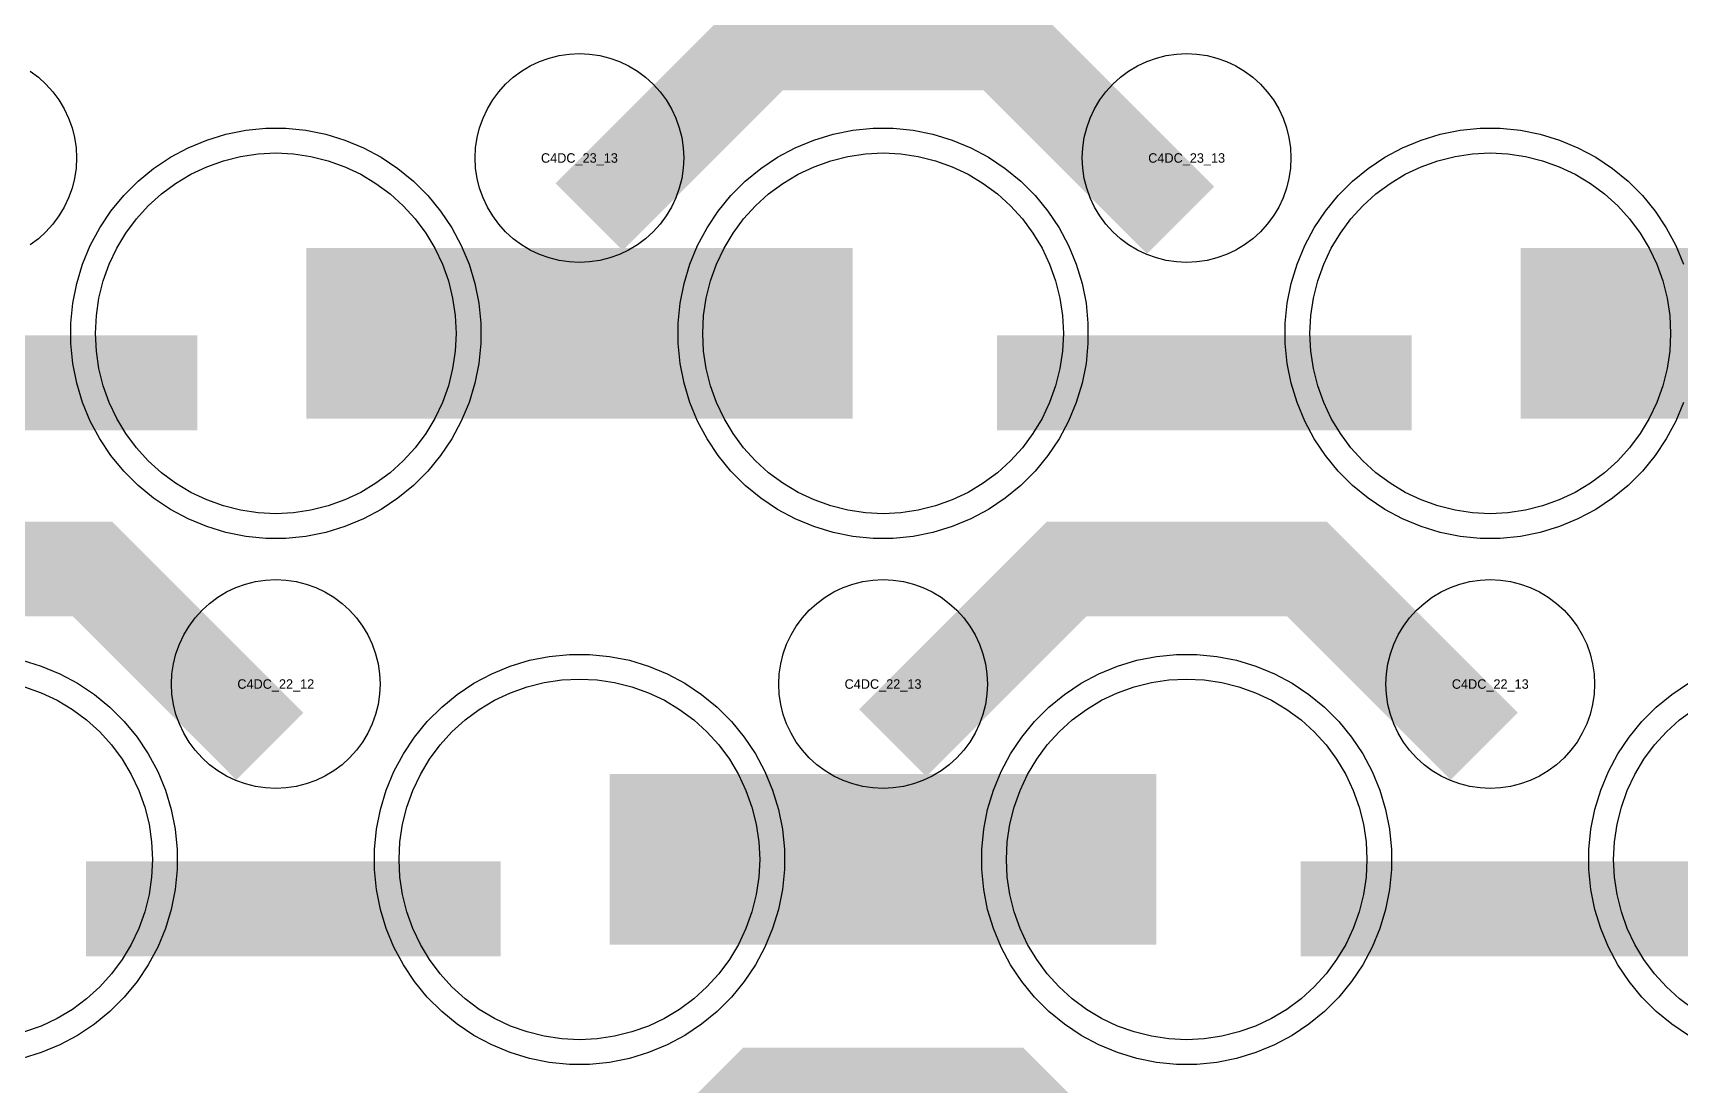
# Model space of a CAD drawing. Extents: x -11880 to 11880, y -14992 to 14992.
# Drawn here: x -7984 to -7550, y -11850.6 to -11573.5 of the extents above; entities that cross this region are included whole.
import ezdxf
from ezdxf.enums import TextEntityAlignment as Align

# ---------------------------------------------------------------- set-up
doc = ezdxf.new("R2010")
doc.units = 0
doc.header["$MEASUREMENT"] = 0
for name, color, linetype in [('GDS_775_DT_237', 138, 'CONTINUOUS'), ('RDL1_FS', 34, 'CONTINUOUS'), ('RDL_BS', 160, 'CONTINUOUS')]:
    doc.layers.add(name, color=color, linetype=linetype)

msp = doc.modelspace()

# ---------------------------------------------------------------- linework, layer by layer
at = {"layer": 'RDL1_FS', "color": 240, "true_color": 0xed1f24}
for points in [[(-7920, -11700.099), (-7924.657, -11699.87), (-7929.268, -11699.186), (-7933.791, -11698.054), (-7938.181, -11696.482), (-7942.395, -11694.49), (-7946.395, -11692.092), (-7950.14, -11689.314), (-7953.594, -11686.184), (-7956.724, -11682.73), (-7959.502, -11678.985), (-7961.9, -11674.985), (-7963.892, -11670.771), (-7965.464, -11666.381), (-7966.596, -11661.858), (-7967.28, -11657.247), (-7967.509, -11652.59), (-7967.28, -11647.933), (-7966.596, -11643.322), (-7965.464, -11638.799), (-7963.892, -11634.409), (-7961.9, -11630.195), (-7959.502, -11626.195), (-7956.724, -11622.45), (-7953.594, -11618.996), (-7950.14, -11615.866), (-7946.395, -11613.088), (-7942.395, -11610.69), (-7938.181, -11608.698), (-7933.791, -11607.126), (-7929.268, -11605.994), (-7924.657, -11605.31), (-7920, -11605.081), (-7915.343, -11605.31), (-7910.732, -11605.994), (-7906.209, -11607.126), (-7901.819, -11608.698), (-7897.605, -11610.69), (-7893.605, -11613.088), (-7889.86, -11615.866), (-7886.406, -11618.996), (-7883.276, -11622.45), (-7880.498, -11626.195), (-7878.1, -11630.195), (-7876.108, -11634.409), (-7874.536, -11638.799), (-7873.404, -11643.322), (-7872.72, -11647.933), (-7872.491, -11652.59), (-7872.72, -11657.247), (-7873.404, -11661.858), (-7874.536, -11666.381), (-7876.108, -11670.771), (-7878.1, -11674.985), (-7880.498, -11678.985), (-7883.276, -11682.73), (-7886.406, -11686.184), (-7889.86, -11689.314), (-7893.605, -11692.092), (-7897.605, -11694.49), (-7901.819, -11696.482), (-7906.209, -11698.054), (-7910.732, -11699.186), (-7915.343, -11699.87)], [(-7760, -11700.099), (-7764.657, -11699.87), (-7769.268, -11699.186), (-7773.791, -11698.054), (-7778.181, -11696.482), (-7782.395, -11694.49), (-7786.395, -11692.092), (-7790.14, -11689.314), (-7793.594, -11686.184), (-7796.724, -11682.73), (-7799.502, -11678.985), (-7801.9, -11674.985), (-7803.892, -11670.771), (-7805.464, -11666.381), (-7806.596, -11661.858), (-7807.28, -11657.247), (-7807.509, -11652.59), (-7807.28, -11647.933), (-7806.596, -11643.322), (-7805.464, -11638.799), (-7803.892, -11634.409), (-7801.9, -11630.195), (-7799.502, -11626.195), (-7796.724, -11622.45), (-7793.594, -11618.996), (-7790.14, -11615.866), (-7786.395, -11613.088), (-7782.395, -11610.69), (-7778.181, -11608.698), (-7773.791, -11607.126), (-7769.268, -11605.994), (-7764.657, -11605.31), (-7760, -11605.081), (-7755.343, -11605.31), (-7750.732, -11605.994), (-7746.209, -11607.126), (-7741.819, -11608.698), (-7737.605, -11610.69), (-7733.605, -11613.088), (-7729.86, -11615.866), (-7726.406, -11618.996), (-7723.276, -11622.45), (-7720.498, -11626.195), (-7718.1, -11630.195), (-7716.108, -11634.409), (-7714.536, -11638.799), (-7713.404, -11643.322), (-7712.72, -11647.933), (-7712.491, -11652.59), (-7712.72, -11657.247), (-7713.404, -11661.858), (-7714.536, -11666.381), (-7716.108, -11670.771), (-7718.1, -11674.985), (-7720.498, -11678.985), (-7723.276, -11682.73), (-7726.406, -11686.184), (-7729.86, -11689.314), (-7733.605, -11692.092), (-7737.605, -11694.49), (-7741.819, -11696.482), (-7746.209, -11698.054), (-7750.732, -11699.186), (-7755.343, -11699.87)], [(-7600, -11700.099), (-7604.657, -11699.87), (-7609.268, -11699.186), (-7613.791, -11698.054), (-7618.181, -11696.482), (-7622.395, -11694.49), (-7626.395, -11692.092), (-7630.14, -11689.314), (-7633.594, -11686.184), (-7636.724, -11682.73), (-7639.502, -11678.985), (-7641.9, -11674.985), (-7643.892, -11670.771), (-7645.464, -11666.381), (-7646.596, -11661.858), (-7647.28, -11657.247), (-7647.509, -11652.59), (-7647.28, -11647.933), (-7646.596, -11643.322), (-7645.464, -11638.799), (-7643.892, -11634.409), (-7641.9, -11630.195), (-7639.502, -11626.195), (-7636.724, -11622.45), (-7633.594, -11618.996), (-7630.14, -11615.866), (-7626.395, -11613.088), (-7622.395, -11610.69), (-7618.181, -11608.698), (-7613.791, -11607.126), (-7609.268, -11605.994), (-7604.657, -11605.31), (-7600, -11605.081), (-7595.343, -11605.31), (-7590.732, -11605.994), (-7586.209, -11607.126), (-7581.819, -11608.698), (-7577.605, -11610.69), (-7573.605, -11613.088), (-7569.86, -11615.866), (-7566.406, -11618.996), (-7563.276, -11622.45), (-7560.498, -11626.195), (-7558.1, -11630.195), (-7556.108, -11634.409), (-7554.536, -11638.799), (-7553.404, -11643.322), (-7552.72, -11647.933), (-7552.491, -11652.59), (-7552.72, -11657.247), (-7553.404, -11661.858), (-7554.536, -11666.381), (-7556.108, -11670.771), (-7558.1, -11674.985), (-7560.498, -11678.985), (-7563.276, -11682.73), (-7566.406, -11686.184), (-7569.86, -11689.314), (-7573.605, -11692.092), (-7577.605, -11694.49), (-7581.819, -11696.482), (-7586.209, -11698.054), (-7590.732, -11699.186), (-7595.343, -11699.87)]]:
    msp.add_lwpolyline(points, close=True, dxfattribs=at)
for points in [[(-7911.998, -11652.59, 45, 45, 0), (-7839.998, -11652.59, 45, 45, 0)], [(-7839.998, -11652.59, 45, 45, 0), (-7767.998, -11652.59, 45, 45, 0)], [(-7591.998, -11652.59, 45, 45, 0), (-7519.998, -11652.59, 45, 45, 0)]]:
    msp.add_lwpolyline(points, format="xyseb", dxfattribs=at)
at = {"layer": 'RDL1_FS'}
for points in [[(-7840, -11838.664), (-7844.657, -11838.435), (-7849.268, -11837.751), (-7853.791, -11836.619), (-7858.181, -11835.047), (-7862.395, -11833.055), (-7866.395, -11830.657), (-7870.14, -11827.879), (-7873.594, -11824.749), (-7876.724, -11821.295), (-7879.502, -11817.55), (-7881.9, -11813.55), (-7883.892, -11809.336), (-7885.464, -11804.946), (-7886.596, -11800.423), (-7887.28, -11795.812), (-7887.509, -11791.155), (-7887.28, -11786.498), (-7886.596, -11781.887), (-7885.464, -11777.364), (-7883.892, -11772.974), (-7881.9, -11768.76), (-7879.502, -11764.76), (-7876.724, -11761.015), (-7873.594, -11757.561), (-7870.14, -11754.431), (-7866.395, -11751.653), (-7862.395, -11749.255), (-7858.181, -11747.263), (-7853.791, -11745.691), (-7849.268, -11744.559), (-7844.657, -11743.875), (-7840, -11743.646), (-7835.343, -11743.875), (-7830.732, -11744.559), (-7826.209, -11745.691), (-7821.819, -11747.263), (-7817.605, -11749.255), (-7813.605, -11751.653), (-7809.86, -11754.431), (-7806.406, -11757.561), (-7803.276, -11761.015), (-7800.498, -11764.76), (-7798.1, -11768.76), (-7796.108, -11772.974), (-7794.536, -11777.364), (-7793.404, -11781.887), (-7792.72, -11786.498), (-7792.491, -11791.155), (-7792.72, -11795.812), (-7793.404, -11800.423), (-7794.536, -11804.946), (-7796.108, -11809.336), (-7798.1, -11813.55), (-7800.498, -11817.55), (-7803.276, -11821.295), (-7806.406, -11824.749), (-7809.86, -11827.879), (-7813.605, -11830.657), (-7817.605, -11833.055), (-7821.819, -11835.047), (-7826.209, -11836.619), (-7830.732, -11837.751), (-7835.343, -11838.435)], [(-7680, -11838.664), (-7684.657, -11838.435), (-7689.268, -11837.751), (-7693.791, -11836.619), (-7698.181, -11835.047), (-7702.395, -11833.055), (-7706.395, -11830.657), (-7710.14, -11827.879), (-7713.594, -11824.749), (-7716.724, -11821.295), (-7719.502, -11817.55), (-7721.9, -11813.55), (-7723.892, -11809.336), (-7725.464, -11804.946), (-7726.596, -11800.423), (-7727.28, -11795.812), (-7727.509, -11791.155), (-7727.28, -11786.498), (-7726.596, -11781.887), (-7725.464, -11777.364), (-7723.892, -11772.974), (-7721.9, -11768.76), (-7719.502, -11764.76), (-7716.724, -11761.015), (-7713.594, -11757.561), (-7710.14, -11754.431), (-7706.395, -11751.653), (-7702.395, -11749.255), (-7698.181, -11747.263), (-7693.791, -11745.691), (-7689.268, -11744.559), (-7684.657, -11743.875), (-7680, -11743.646), (-7675.343, -11743.875), (-7670.732, -11744.559), (-7666.209, -11745.691), (-7661.819, -11747.263), (-7657.605, -11749.255), (-7653.605, -11751.653), (-7649.86, -11754.431), (-7646.406, -11757.561), (-7643.276, -11761.015), (-7640.498, -11764.76), (-7638.1, -11768.76), (-7636.108, -11772.974), (-7634.536, -11777.364), (-7633.404, -11781.887), (-7632.72, -11786.498), (-7632.491, -11791.155), (-7632.72, -11795.812), (-7633.404, -11800.423), (-7634.536, -11804.946), (-7636.108, -11809.336), (-7638.1, -11813.55), (-7640.498, -11817.55), (-7643.276, -11821.295), (-7646.406, -11824.749), (-7649.86, -11827.879), (-7653.605, -11830.657), (-7657.605, -11833.055), (-7661.819, -11835.047), (-7666.209, -11836.619), (-7670.732, -11837.751), (-7675.343, -11838.435)]]:
    msp.add_lwpolyline(points, close=True, dxfattribs=at)
for points in [[(-7986.209, -11745.691), (-7981.819, -11747.263), (-7977.605, -11749.255), (-7973.605, -11751.653), (-7969.86, -11754.431), (-7966.406, -11757.561), (-7963.276, -11761.015), (-7960.498, -11764.76), (-7958.1, -11768.76), (-7956.108, -11772.974), (-7954.536, -11777.364), (-7953.404, -11781.887), (-7952.72, -11786.498), (-7952.491, -11791.155), (-7952.72, -11795.812), (-7953.404, -11800.423), (-7954.536, -11804.946), (-7956.108, -11809.336), (-7958.1, -11813.55), (-7960.498, -11817.55), (-7963.276, -11821.295), (-7966.406, -11824.749), (-7969.86, -11827.879), (-7973.605, -11830.657), (-7977.605, -11833.055), (-7981.819, -11835.047), (-7986.209, -11836.619)], [(-7546.395, -11830.657), (-7550.14, -11827.879), (-7553.594, -11824.749), (-7556.724, -11821.295), (-7559.502, -11817.55), (-7561.9, -11813.55), (-7563.892, -11809.336), (-7565.464, -11804.946), (-7566.596, -11800.423), (-7567.28, -11795.812), (-7567.509, -11791.155), (-7567.28, -11786.498), (-7566.596, -11781.887), (-7565.464, -11777.364), (-7563.892, -11772.974), (-7561.9, -11768.76), (-7559.502, -11764.76), (-7556.724, -11761.015), (-7553.594, -11757.561), (-7550.14, -11754.431), (-7546.395, -11751.653)]]:
    msp.add_lwpolyline(points, dxfattribs=at)
for points in [[(-7831.998, -11791.155, 45, 45, 0), (-7759.998, -11791.155, 45, 45, 0)], [(-7759.998, -11791.155, 45, 45, 0), (-7687.998, -11791.155, 45, 45, 0)]]:
    msp.add_lwpolyline(points, format="xyseb", dxfattribs=at)
at = {"layer": 'RDL_BS'}
for points in [[(-7837.438, -11621.904, 25, 25, 0), (-7791.623, -11576.089, 25, 25, 0), (-7758.07, -11576.089, 25, 25, 0)], [(-7681.599, -11622.803, 25, 25, 0), (-7728.313, -11576.089, 25, 25, 0), (-7758.071, -11576.089, 25, 25, 0)], [(-7921.599, -11761.368, 25, 25, 0), (-7968.313, -11714.654, 25, 25, 0), (-7998.071, -11714.654, 25, 25, 0)], [(-7757.438, -11760.469, 25, 25, 0), (-7711.623, -11714.654, 25, 25, 0), (-7678.07, -11714.654, 25, 25, 0)], [(-7601.599, -11761.368, 25, 25, 0), (-7648.313, -11714.654, 25, 25, 0), (-7678.071, -11714.654, 25, 25, 0)], [(-7969.984, -11804.168, 25, 25, 0), (-7860.719, -11804.168, 25, 25, 0)], [(-7649.984, -11804.168, 25, 25, 0), (-7540.719, -11804.168, 25, 25, 0)], [(-7837.438, -11899.034, 25, 25, 0), (-7791.623, -11853.219, 25, 25, 0), (-7758.07, -11853.219, 25, 25, 0)], [(-7681.599, -11899.933, 25, 25, 0), (-7728.313, -11853.219, 25, 25, 0), (-7758.071, -11853.219, 25, 25, 0)]]:
    msp.add_lwpolyline(points, format="xyseb", dxfattribs=at)
for points in [[(-7840, -11633.896), (-7842.693, -11633.764), (-7845.365, -11633.368), (-7847.984, -11632.711), (-7850.519, -11631.804), (-7852.956, -11630.652), (-7855.28, -11629.259), (-7857.443, -11627.656), (-7859.442, -11625.844), (-7861.254, -11623.845), (-7862.857, -11621.682), (-7864.25, -11619.358), (-7865.402, -11616.921), (-7866.309, -11614.386), (-7866.966, -11611.767), (-7867.362, -11609.095), (-7867.494, -11606.402), (-7867.362, -11603.709), (-7866.966, -11601.037), (-7866.309, -11598.418), (-7865.402, -11595.883), (-7864.25, -11593.446), (-7862.857, -11591.122), (-7861.254, -11588.959), (-7859.442, -11586.96), (-7857.443, -11585.148), (-7855.28, -11583.545), (-7852.956, -11582.152), (-7850.519, -11581), (-7847.984, -11580.093), (-7845.365, -11579.436), (-7842.693, -11579.04), (-7840, -11578.908), (-7837.307, -11579.04), (-7834.635, -11579.436), (-7832.016, -11580.093), (-7829.481, -11581), (-7827.044, -11582.152), (-7824.72, -11583.545), (-7822.557, -11585.148), (-7820.558, -11586.96), (-7818.746, -11588.959), (-7817.143, -11591.122), (-7815.75, -11593.446), (-7814.598, -11595.883), (-7813.691, -11598.418), (-7813.034, -11601.037), (-7812.638, -11603.709), (-7812.506, -11606.402), (-7812.638, -11609.095), (-7813.034, -11611.767), (-7813.691, -11614.386), (-7814.598, -11616.921), (-7815.75, -11619.358), (-7817.143, -11621.682), (-7818.746, -11623.845), (-7820.558, -11625.844), (-7822.557, -11627.656), (-7824.72, -11629.259), (-7827.044, -11630.652), (-7829.481, -11631.804), (-7832.016, -11632.711), (-7834.635, -11633.368), (-7837.307, -11633.764)], [(-7680, -11633.896), (-7682.693, -11633.764), (-7685.365, -11633.368), (-7687.984, -11632.711), (-7690.519, -11631.804), (-7692.956, -11630.652), (-7695.28, -11629.259), (-7697.443, -11627.656), (-7699.442, -11625.844), (-7701.254, -11623.845), (-7702.857, -11621.682), (-7704.25, -11619.358), (-7705.402, -11616.921), (-7706.309, -11614.386), (-7706.966, -11611.767), (-7707.362, -11609.095), (-7707.494, -11606.402), (-7707.362, -11603.709), (-7706.966, -11601.037), (-7706.309, -11598.418), (-7705.402, -11595.883), (-7704.25, -11593.446), (-7702.857, -11591.122), (-7701.254, -11588.959), (-7699.442, -11586.96), (-7697.443, -11585.148), (-7695.28, -11583.545), (-7692.956, -11582.152), (-7690.519, -11581), (-7687.984, -11580.093), (-7685.365, -11579.436), (-7682.693, -11579.04), (-7680, -11578.908), (-7677.307, -11579.04), (-7674.635, -11579.436), (-7672.016, -11580.093), (-7669.481, -11581), (-7667.044, -11582.152), (-7664.72, -11583.545), (-7662.557, -11585.148), (-7660.558, -11586.96), (-7658.746, -11588.959), (-7657.143, -11591.122), (-7655.75, -11593.446), (-7654.598, -11595.883), (-7653.691, -11598.418), (-7653.034, -11601.037), (-7652.638, -11603.709), (-7652.506, -11606.402), (-7652.638, -11609.095), (-7653.034, -11611.767), (-7653.691, -11614.386), (-7654.598, -11616.921), (-7655.75, -11619.358), (-7657.143, -11621.682), (-7658.746, -11623.845), (-7660.558, -11625.844), (-7662.557, -11627.656), (-7664.72, -11629.259), (-7667.044, -11630.652), (-7669.481, -11631.804), (-7672.016, -11632.711), (-7674.635, -11633.368), (-7677.307, -11633.764)], [(-7920, -11772.461), (-7922.693, -11772.329), (-7925.365, -11771.933), (-7927.984, -11771.276), (-7930.519, -11770.369), (-7932.956, -11769.217), (-7935.28, -11767.824), (-7937.443, -11766.221), (-7939.442, -11764.409), (-7941.254, -11762.41), (-7942.857, -11760.247), (-7944.25, -11757.923), (-7945.402, -11755.486), (-7946.309, -11752.951), (-7946.966, -11750.332), (-7947.362, -11747.66), (-7947.494, -11744.967), (-7947.362, -11742.274), (-7946.966, -11739.602), (-7946.309, -11736.983), (-7945.402, -11734.448), (-7944.25, -11732.011), (-7942.857, -11729.687), (-7941.254, -11727.524), (-7939.442, -11725.525), (-7937.443, -11723.713), (-7935.28, -11722.11), (-7932.956, -11720.717), (-7930.519, -11719.565), (-7927.984, -11718.658), (-7925.365, -11718.001), (-7922.693, -11717.605), (-7920, -11717.473), (-7917.307, -11717.605), (-7914.635, -11718.001), (-7912.016, -11718.658), (-7909.481, -11719.565), (-7907.044, -11720.717), (-7904.72, -11722.11), (-7902.557, -11723.713), (-7900.558, -11725.525), (-7898.746, -11727.524), (-7897.143, -11729.687), (-7895.75, -11732.011), (-7894.598, -11734.448), (-7893.691, -11736.983), (-7893.034, -11739.602), (-7892.638, -11742.274), (-7892.506, -11744.967), (-7892.638, -11747.66), (-7893.034, -11750.332), (-7893.691, -11752.951), (-7894.598, -11755.486), (-7895.75, -11757.923), (-7897.143, -11760.247), (-7898.746, -11762.41), (-7900.558, -11764.409), (-7902.557, -11766.221), (-7904.72, -11767.824), (-7907.044, -11769.217), (-7909.481, -11770.369), (-7912.016, -11771.276), (-7914.635, -11771.933), (-7917.307, -11772.329)], [(-7760, -11772.461), (-7762.693, -11772.329), (-7765.365, -11771.933), (-7767.984, -11771.276), (-7770.519, -11770.369), (-7772.956, -11769.217), (-7775.28, -11767.824), (-7777.443, -11766.221), (-7779.442, -11764.409), (-7781.254, -11762.41), (-7782.857, -11760.247), (-7784.25, -11757.923), (-7785.402, -11755.486), (-7786.309, -11752.951), (-7786.966, -11750.332), (-7787.362, -11747.66), (-7787.494, -11744.967), (-7787.362, -11742.274), (-7786.966, -11739.602), (-7786.309, -11736.983), (-7785.402, -11734.448), (-7784.25, -11732.011), (-7782.857, -11729.687), (-7781.254, -11727.524), (-7779.442, -11725.525), (-7777.443, -11723.713), (-7775.28, -11722.11), (-7772.956, -11720.717), (-7770.519, -11719.565), (-7767.984, -11718.658), (-7765.365, -11718.001), (-7762.693, -11717.605), (-7760, -11717.473), (-7757.307, -11717.605), (-7754.635, -11718.001), (-7752.016, -11718.658), (-7749.481, -11719.565), (-7747.044, -11720.717), (-7744.72, -11722.11), (-7742.557, -11723.713), (-7740.558, -11725.525), (-7738.746, -11727.524), (-7737.143, -11729.687), (-7735.75, -11732.011), (-7734.598, -11734.448), (-7733.691, -11736.983), (-7733.034, -11739.602), (-7732.638, -11742.274), (-7732.506, -11744.967), (-7732.638, -11747.66), (-7733.034, -11750.332), (-7733.691, -11752.951), (-7734.598, -11755.486), (-7735.75, -11757.923), (-7737.143, -11760.247), (-7738.746, -11762.41), (-7740.558, -11764.409), (-7742.557, -11766.221), (-7744.72, -11767.824), (-7747.044, -11769.217), (-7749.481, -11770.369), (-7752.016, -11771.276), (-7754.635, -11771.933), (-7757.307, -11772.329)], [(-7600, -11772.461), (-7602.693, -11772.329), (-7605.365, -11771.933), (-7607.984, -11771.276), (-7610.519, -11770.369), (-7612.956, -11769.217), (-7615.28, -11767.824), (-7617.443, -11766.221), (-7619.442, -11764.409), (-7621.254, -11762.41), (-7622.857, -11760.247), (-7624.25, -11757.923), (-7625.402, -11755.486), (-7626.309, -11752.951), (-7626.966, -11750.332), (-7627.362, -11747.66), (-7627.494, -11744.967), (-7627.362, -11742.274), (-7626.966, -11739.602), (-7626.309, -11736.983), (-7625.402, -11734.448), (-7624.25, -11732.011), (-7622.857, -11729.687), (-7621.254, -11727.524), (-7619.442, -11725.525), (-7617.443, -11723.713), (-7615.28, -11722.11), (-7612.956, -11720.717), (-7610.519, -11719.565), (-7607.984, -11718.658), (-7605.365, -11718.001), (-7602.693, -11717.605), (-7600, -11717.473), (-7597.307, -11717.605), (-7594.635, -11718.001), (-7592.016, -11718.658), (-7589.481, -11719.565), (-7587.044, -11720.717), (-7584.72, -11722.11), (-7582.557, -11723.713), (-7580.558, -11725.525), (-7578.746, -11727.524), (-7577.143, -11729.687), (-7575.75, -11732.011), (-7574.598, -11734.448), (-7573.691, -11736.983), (-7573.034, -11739.602), (-7572.638, -11742.274), (-7572.506, -11744.967), (-7572.638, -11747.66), (-7573.034, -11750.332), (-7573.691, -11752.951), (-7574.598, -11755.486), (-7575.75, -11757.923), (-7577.143, -11760.247), (-7578.746, -11762.41), (-7580.558, -11764.409), (-7582.557, -11766.221), (-7584.72, -11767.824), (-7587.044, -11769.217), (-7589.481, -11770.369), (-7592.016, -11771.276), (-7594.635, -11771.933), (-7597.307, -11772.329)], [(-7842.644, -11845.155), (-7847.938, -11844.638), (-7853.165, -11843.592), (-7858.205, -11842.061), (-7863.115, -11840.03), (-7867.777, -11837.538), (-7872.191, -11834.591), (-7876.292, -11831.229), (-7880.074, -11827.447), (-7883.436, -11823.346), (-7886.383, -11818.932), (-7888.875, -11814.27), (-7890.906, -11809.36), (-7892.437, -11804.32), (-7893.483, -11799.093), (-7894, -11793.799), (-7894, -11788.511), (-7893.483, -11783.217), (-7892.437, -11777.99), (-7890.906, -11772.95), (-7888.875, -11768.04), (-7886.383, -11763.378), (-7883.436, -11758.964), (-7880.074, -11754.863), (-7876.292, -11751.081), (-7872.191, -11747.719), (-7867.777, -11744.772), (-7863.115, -11742.28), (-7858.205, -11740.249), (-7853.165, -11738.718), (-7847.938, -11737.672), (-7842.644, -11737.155), (-7837.356, -11737.155), (-7832.062, -11737.672), (-7826.835, -11738.718), (-7821.795, -11740.249), (-7816.885, -11742.28), (-7812.223, -11744.772), (-7807.809, -11747.719), (-7803.708, -11751.081), (-7799.926, -11754.863), (-7796.564, -11758.964), (-7793.617, -11763.378), (-7791.125, -11768.04), (-7789.094, -11772.95), (-7787.563, -11777.99), (-7786.517, -11783.217), (-7786, -11788.511), (-7786, -11793.799), (-7786.517, -11799.093), (-7787.563, -11804.32), (-7789.094, -11809.36), (-7791.125, -11814.27), (-7793.617, -11818.932), (-7796.564, -11823.346), (-7799.926, -11827.447), (-7803.708, -11831.229), (-7807.809, -11834.591), (-7812.223, -11837.538), (-7816.885, -11840.03), (-7821.795, -11842.061), (-7826.835, -11843.592), (-7832.062, -11844.638), (-7837.356, -11845.155)], [(-7682.644, -11845.155), (-7687.938, -11844.638), (-7693.165, -11843.592), (-7698.205, -11842.061), (-7703.115, -11840.03), (-7707.777, -11837.538), (-7712.191, -11834.591), (-7716.292, -11831.229), (-7720.074, -11827.447), (-7723.436, -11823.346), (-7726.383, -11818.932), (-7728.875, -11814.27), (-7730.906, -11809.36), (-7732.437, -11804.32), (-7733.483, -11799.093), (-7734, -11793.799), (-7734, -11788.511), (-7733.483, -11783.217), (-7732.437, -11777.99), (-7730.906, -11772.95), (-7728.875, -11768.04), (-7726.383, -11763.378), (-7723.436, -11758.964), (-7720.074, -11754.863), (-7716.292, -11751.081), (-7712.191, -11747.719), (-7707.777, -11744.772), (-7703.115, -11742.28), (-7698.205, -11740.249), (-7693.165, -11738.718), (-7687.938, -11737.672), (-7682.644, -11737.155), (-7677.356, -11737.155), (-7672.062, -11737.672), (-7666.835, -11738.718), (-7661.795, -11740.249), (-7656.885, -11742.28), (-7652.223, -11744.772), (-7647.809, -11747.719), (-7643.708, -11751.081), (-7639.926, -11754.863), (-7636.564, -11758.964), (-7633.617, -11763.378), (-7631.125, -11768.04), (-7629.094, -11772.95), (-7627.563, -11777.99), (-7626.517, -11783.217), (-7626, -11788.511), (-7626, -11793.799), (-7626.517, -11799.093), (-7627.563, -11804.32), (-7629.094, -11809.36), (-7631.125, -11814.27), (-7633.617, -11818.932), (-7636.564, -11823.346), (-7639.926, -11827.447), (-7643.708, -11831.229), (-7647.809, -11834.591), (-7652.223, -11837.538), (-7656.885, -11840.03), (-7661.795, -11842.061), (-7666.835, -11843.592), (-7672.062, -11844.638), (-7677.356, -11845.155)]]:
    msp.add_lwpolyline(points, close=True, dxfattribs=at)
for points in [[(-7984.72, -11583.545), (-7982.557, -11585.148), (-7980.558, -11586.96), (-7978.746, -11588.959), (-7977.143, -11591.122), (-7975.75, -11593.446), (-7974.598, -11595.883), (-7973.691, -11598.418), (-7973.034, -11601.037), (-7972.638, -11603.709), (-7972.506, -11606.402), (-7972.638, -11609.095), (-7973.034, -11611.767), (-7973.691, -11614.386), (-7974.598, -11616.921), (-7975.75, -11619.358), (-7977.143, -11621.682), (-7978.746, -11623.845), (-7980.558, -11625.844), (-7982.557, -11627.656), (-7984.72, -11629.259)], [(-7986.835, -11738.718), (-7981.795, -11740.249), (-7976.885, -11742.28), (-7972.223, -11744.772), (-7967.809, -11747.719), (-7963.708, -11751.081), (-7959.926, -11754.863), (-7956.564, -11758.964), (-7953.617, -11763.378), (-7951.125, -11768.04), (-7949.094, -11772.95), (-7947.563, -11777.99), (-7946.517, -11783.217), (-7946, -11788.511), (-7946, -11793.799), (-7946.517, -11799.093), (-7947.563, -11804.32), (-7949.094, -11809.36), (-7951.125, -11814.27), (-7953.617, -11818.932), (-7956.564, -11823.346), (-7959.926, -11827.447), (-7963.708, -11831.229), (-7967.809, -11834.591), (-7972.223, -11837.538), (-7976.885, -11840.03), (-7981.795, -11842.061), (-7986.835, -11843.592)], [(-7547.777, -11837.538), (-7552.191, -11834.591), (-7556.292, -11831.229), (-7560.074, -11827.447), (-7563.436, -11823.346), (-7566.383, -11818.932), (-7568.875, -11814.27), (-7570.906, -11809.36), (-7572.437, -11804.32), (-7573.483, -11799.093), (-7574, -11793.799), (-7574, -11788.511), (-7573.483, -11783.217), (-7572.437, -11777.99), (-7570.906, -11772.95), (-7568.875, -11768.04), (-7566.383, -11763.378), (-7563.436, -11758.964), (-7560.074, -11754.863), (-7556.292, -11751.081), (-7552.191, -11747.719), (-7547.777, -11744.772)]]:
    msp.add_lwpolyline(points, dxfattribs=at)
at = {"layer": 'RDL_BS', "color": 240, "true_color": 0xed1f24}
for points in [[(-7922.644, -11706.59), (-7927.938, -11706.073), (-7933.165, -11705.027), (-7938.205, -11703.496), (-7943.115, -11701.465), (-7947.777, -11698.973), (-7952.191, -11696.026), (-7956.292, -11692.664), (-7960.074, -11688.882), (-7963.436, -11684.781), (-7966.383, -11680.367), (-7968.875, -11675.705), (-7970.906, -11670.795), (-7972.437, -11665.755), (-7973.483, -11660.528), (-7974, -11655.234), (-7974, -11649.946), (-7973.483, -11644.652), (-7972.437, -11639.425), (-7970.906, -11634.385), (-7968.875, -11629.475), (-7966.383, -11624.813), (-7963.436, -11620.399), (-7960.074, -11616.298), (-7956.292, -11612.516), (-7952.191, -11609.154), (-7947.777, -11606.207), (-7943.115, -11603.715), (-7938.205, -11601.684), (-7933.165, -11600.153), (-7927.938, -11599.107), (-7922.644, -11598.59), (-7917.356, -11598.59), (-7912.062, -11599.107), (-7906.835, -11600.153), (-7901.795, -11601.684), (-7896.885, -11603.715), (-7892.223, -11606.207), (-7887.809, -11609.154), (-7883.708, -11612.516), (-7879.926, -11616.298), (-7876.564, -11620.399), (-7873.617, -11624.813), (-7871.125, -11629.475), (-7869.094, -11634.385), (-7867.563, -11639.425), (-7866.517, -11644.652), (-7866, -11649.946), (-7866, -11655.234), (-7866.517, -11660.528), (-7867.563, -11665.755), (-7869.094, -11670.795), (-7871.125, -11675.705), (-7873.617, -11680.367), (-7876.564, -11684.781), (-7879.926, -11688.882), (-7883.708, -11692.664), (-7887.809, -11696.026), (-7892.223, -11698.973), (-7896.885, -11701.465), (-7901.795, -11703.496), (-7906.835, -11705.027), (-7912.062, -11706.073), (-7917.356, -11706.59)], [(-7762.644, -11706.59), (-7767.938, -11706.073), (-7773.165, -11705.027), (-7778.205, -11703.496), (-7783.115, -11701.465), (-7787.777, -11698.973), (-7792.191, -11696.026), (-7796.292, -11692.664), (-7800.074, -11688.882), (-7803.436, -11684.781), (-7806.383, -11680.367), (-7808.875, -11675.705), (-7810.906, -11670.795), (-7812.437, -11665.755), (-7813.483, -11660.528), (-7814, -11655.234), (-7814, -11649.946), (-7813.483, -11644.652), (-7812.437, -11639.425), (-7810.906, -11634.385), (-7808.875, -11629.475), (-7806.383, -11624.813), (-7803.436, -11620.399), (-7800.074, -11616.298), (-7796.292, -11612.516), (-7792.191, -11609.154), (-7787.777, -11606.207), (-7783.115, -11603.715), (-7778.205, -11601.684), (-7773.165, -11600.153), (-7767.938, -11599.107), (-7762.644, -11598.59), (-7757.356, -11598.59), (-7752.062, -11599.107), (-7746.835, -11600.153), (-7741.795, -11601.684), (-7736.885, -11603.715), (-7732.223, -11606.207), (-7727.809, -11609.154), (-7723.708, -11612.516), (-7719.926, -11616.298), (-7716.564, -11620.399), (-7713.617, -11624.813), (-7711.125, -11629.475), (-7709.094, -11634.385), (-7707.563, -11639.425), (-7706.517, -11644.652), (-7706, -11649.946), (-7706, -11655.234), (-7706.517, -11660.528), (-7707.563, -11665.755), (-7709.094, -11670.795), (-7711.125, -11675.705), (-7713.617, -11680.367), (-7716.564, -11684.781), (-7719.926, -11688.882), (-7723.708, -11692.664), (-7727.809, -11696.026), (-7732.223, -11698.973), (-7736.885, -11701.465), (-7741.795, -11703.496), (-7746.835, -11705.027), (-7752.062, -11706.073), (-7757.356, -11706.59)]]:
    msp.add_lwpolyline(points, close=True, dxfattribs=at)
msp.add_lwpolyline([(-7549.094, -11670.795), (-7551.125, -11675.705), (-7553.617, -11680.367), (-7556.564, -11684.781), (-7559.926, -11688.882), (-7563.708, -11692.664), (-7567.809, -11696.026), (-7572.223, -11698.973), (-7576.885, -11701.465), (-7581.795, -11703.496), (-7586.835, -11705.027), (-7592.062, -11706.073), (-7597.356, -11706.59), (-7602.644, -11706.59), (-7607.938, -11706.073), (-7613.165, -11705.027), (-7618.205, -11703.496), (-7623.115, -11701.465), (-7627.777, -11698.973), (-7632.191, -11696.026), (-7636.292, -11692.664), (-7640.074, -11688.882), (-7643.436, -11684.781), (-7646.383, -11680.367), (-7648.875, -11675.705), (-7650.906, -11670.795), (-7652.437, -11665.755), (-7653.483, -11660.528), (-7654, -11655.234), (-7654, -11649.946), (-7653.483, -11644.652), (-7652.437, -11639.425), (-7650.906, -11634.385), (-7648.875, -11629.475), (-7646.383, -11624.813), (-7643.436, -11620.399), (-7640.074, -11616.298), (-7636.292, -11612.516), (-7632.191, -11609.154), (-7627.777, -11606.207), (-7623.115, -11603.715), (-7618.205, -11601.684), (-7613.165, -11600.153), (-7607.938, -11599.107), (-7602.644, -11598.59), (-7597.356, -11598.59), (-7592.062, -11599.107), (-7586.835, -11600.153), (-7581.795, -11601.684), (-7576.885, -11603.715), (-7572.223, -11606.207), (-7567.809, -11609.154), (-7563.708, -11612.516), (-7559.926, -11616.298), (-7556.564, -11620.399), (-7553.617, -11624.813), (-7551.125, -11629.475), (-7549.094, -11634.385)], dxfattribs=at)
for points in [[(-8049.984, -11665.603, 25, 25, 0), (-7940.719, -11665.603, 25, 25, 0)], [(-7729.984, -11665.603, 25, 25, 0), (-7620.719, -11665.603, 25, 25, 0)]]:
    msp.add_lwpolyline(points, format="xyseb", dxfattribs=at)

# ---------------------------------------------------------------- texts
at = {"layer": 'GDS_775_DT_237'}
for s, p in [('C4DC_23_13', (-7840, -11606.402)), ('C4DC_23_13', (-7840, -11606.402)), ('C4DC_23_13', (-7680, -11606.402)), ('C4DC_23_13', (-7680, -11606.402)), ('C4DC_22_12', (-7920, -11744.967)), ('C4DC_22_12', (-7920, -11744.967)), ('C4DC_22_13', (-7760, -11744.967)), ('C4DC_22_13', (-7760, -11744.967)), ('C4DC_22_13', (-7600, -11744.967)), ('C4DC_22_13', (-7600, -11744.967))]:
    msp.add_text(s, height=2.5, dxfattribs=at).set_placement(p, align=Align.MIDDLE_CENTER)

doc.saveas('drawing.dxf')
